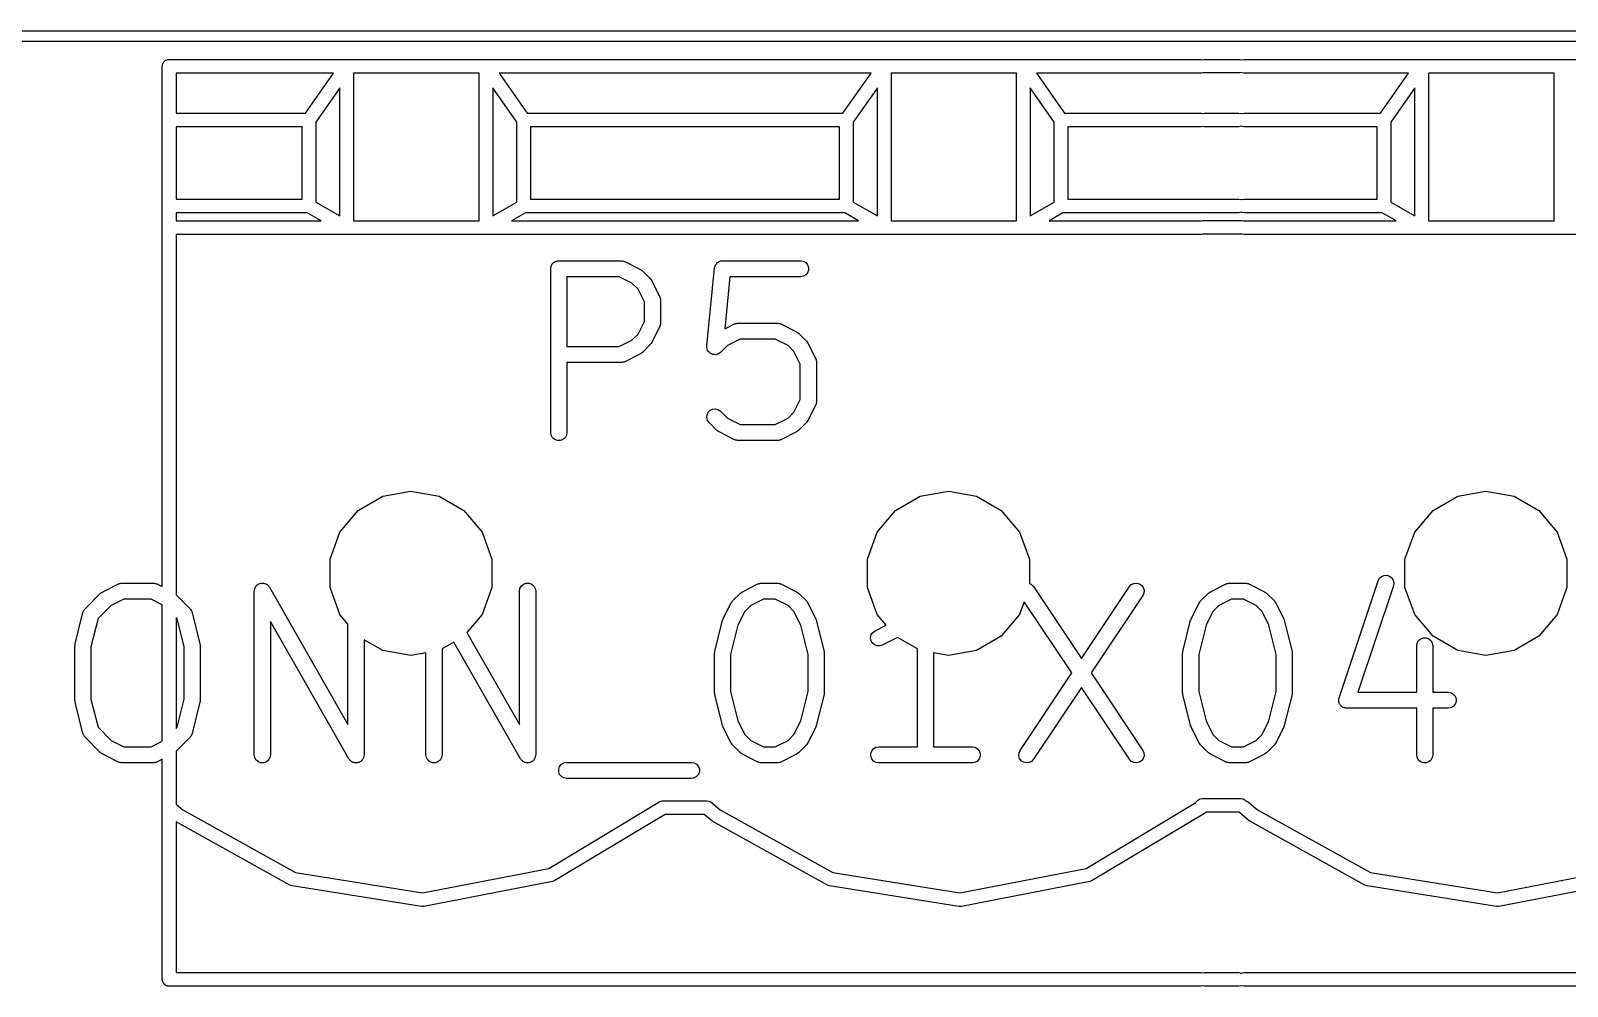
# Model space of a CAD drawing. Extents: x 10 to 287, y -200 to -10.
# Drawn here: x 162.96 to 177.26, y -38.84 to -29.95 of the extents above; entities that cross this region are included whole.
import ezdxf

# ---------------------------------------------------------------- set-up
doc = ezdxf.new("R2010")
doc.units = 0
doc.header["$MEASUREMENT"] = 0
doc.layers.add('BLACK', color=7, linetype='CONTINUOUS')

msp = doc.modelspace()

# ---------------------------------------------------------------- linework, layer by layer
at = {"layer": 'Black'}
for p, q in [((74.5, -29.95), (212, -29.95)), ((211.95, -30.05), (74.55, -30.05)), ((164.186, -30.28), (164.187, -30.2745)), ((164.186, -35.1241), (164.186, -30.28)), ((164.187, -30.27), (164.189, -30.2657)), ((164.187, -30.2745), (164.187, -30.27)), ((164.189, -30.2657), (164.19, -30.2583)), ((164.19, -30.2583), (164.194, -30.2518)), ((164.194, -30.2518), (164.195, -30.2492)), ((164.195, -30.2492), (164.197, -30.2472)), ((164.197, -30.2472), (164.201, -30.2392)), ((164.201, -30.2392), (164.208, -30.2332)), ((164.208, -30.2332), (164.209, -30.2324)), ((164.209, -30.2324), (164.21, -30.2318)), ((164.21, -30.2318), (164.218, -30.225)), ((164.218, -30.225), (164.228, -30.2214)), ((164.228, -30.2213), (164.239, -30.2175)), ((164.228, -30.2214), (164.228, -30.2213)), ((164.228, -30.2213), (164.228, -30.2213)), ((164.239, -30.2175), (164.261, -30.2175)), ((164.261, -30.2175), (164.261, -30.2175)), ((164.261, -30.2175), (165.902, -30.2175)), ((165.902, -30.2175), (167.198, -30.2175)), ((167.198, -30.2175), (170.449, -30.2175)), ((170.449, -30.2175), (170.902, -30.2175)), ((170.902, -30.2175), (172.198, -30.2175)), ((172.198, -30.2175), (173.85, -30.2175)), ((173.85, -30.2175), (173.862, -30.2196)), ((173.862, -30.2196), (173.88, -30.2165)), ((173.88, -30.2165), (174.21, -30.2165)), ((174.21, -30.2165), (174.232, -30.2203)), ((174.232, -30.2206), (174.25, -30.2175)), ((174.232, -30.2203), (174.232, -30.2206)), ((174.25, -30.2175), (175.902, -30.2175)), ((175.902, -30.2175), (177.198, -30.2175)), ((177.198, -30.2175), (180.449, -30.2175)), ((164.314, -30.3445), (164.314, -30.7179)), ((165.78, -30.3445), (164.314, -30.3445)), ((165.519, -30.7179), (165.78, -30.3445)), ((165.966, -30.3445), (165.966, -31.7186)), ((167.134, -30.3445), (165.966, -30.3445)), ((167.134, -31.7186), (167.134, -30.3445)), ((167.651, -30.3445), (167.32, -30.3445)), ((167.32, -30.3445), (167.581, -30.7179)), ((170.449, -30.3445), (167.651, -30.3445)), ((170.78, -30.3445), (170.449, -30.3445)), ((170.519, -30.7179), (170.78, -30.3445)), ((170.966, -30.3445), (170.966, -31.7186)), ((172.134, -30.3445), (170.966, -30.3445)), ((172.134, -31.7186), (172.134, -30.3445)), ((173.85, -30.3445), (172.32, -30.3445)), ((172.32, -30.3445), (172.581, -30.7179)), ((173.868, -30.3414), (173.85, -30.3445)), ((173.88, -30.3435), (173.868, -30.3414)), ((174.21, -30.3435), (173.88, -30.3435)), ((174.228, -30.3404), (174.21, -30.3435)), ((174.228, -30.3407), (174.228, -30.3404)), ((174.25, -30.3445), (174.228, -30.3407)), ((175.78, -30.3445), (174.25, -30.3445)), ((175.519, -30.7179), (175.78, -30.3445)), ((175.966, -30.3445), (175.966, -31.7186)), ((177.134, -30.3445), (175.966, -30.3445)), ((177.134, -31.7186), (177.134, -30.3445)), ((165.839, -30.4823), (165.615, -30.8014)), ((165.839, -31.6726), (165.839, -30.4823)), ((167.485, -30.8014), (167.261, -30.4823)), ((167.261, -30.4823), (167.261, -31.6726)), ((170.839, -30.4823), (170.615, -30.8014)), ((170.839, -31.6726), (170.839, -30.4823)), ((172.485, -30.8014), (172.261, -30.4823)), ((172.261, -30.4823), (172.261, -31.6726)), ((175.839, -30.4823), (175.615, -30.8014)), ((175.839, -31.6726), (175.839, -30.4823)), ((164.314, -30.7179), (165.519, -30.7179)), ((167.581, -30.7179), (170.449, -30.7179)), ((170.449, -30.7179), (170.519, -30.7179)), ((172.581, -30.7179), (173.85, -30.7179)), ((173.85, -30.7179), (173.861, -30.7198)), ((173.861, -30.7198), (173.88, -30.7165)), ((173.88, -30.7165), (174.2, -30.7165)), ((174.2, -30.7165), (174.222, -30.7203)), ((174.222, -30.7203), (174.226, -30.7229)), ((174.226, -30.7229), (174.228, -30.7217)), ((174.228, -30.7217), (174.25, -30.7179)), ((174.25, -30.7179), (175.519, -30.7179)), ((164.314, -30.8449), (164.314, -31.518)), ((165.488, -30.8449), (164.314, -30.8449)), ((165.488, -31.518), (165.488, -30.8449)), ((165.615, -30.8014), (165.615, -31.5447)), ((167.485, -31.5447), (167.485, -30.8014)), ((167.651, -30.8449), (167.612, -30.8449)), ((167.612, -30.8449), (167.612, -31.518)), ((170.488, -30.8449), (167.651, -30.8449)), ((170.488, -31.518), (170.488, -30.8449)), ((170.615, -30.8014), (170.615, -31.5447)), ((172.485, -31.5447), (172.485, -30.8014)), ((173.85, -30.8449), (172.612, -30.8449)), ((172.612, -30.8449), (172.612, -31.518)), ((173.869, -30.8415), (173.85, -30.8449)), ((173.88, -30.8435), (173.869, -30.8415)), ((174.2, -30.8435), (173.88, -30.8435)), ((174.222, -30.8397), (174.2, -30.8435)), ((174.224, -30.8385), (174.222, -30.8397)), ((174.228, -30.841), (174.224, -30.8385)), ((174.25, -30.8449), (174.228, -30.841)), ((175.488, -30.8449), (174.25, -30.8449)), ((175.488, -31.518), (175.488, -30.8449)), ((175.615, -30.8014), (175.615, -31.5447)), ((164.314, -31.518), (165.488, -31.518)), ((165.615, -31.5447), (165.839, -31.6726)), ((167.261, -31.6726), (167.485, -31.5447)), ((167.612, -31.518), (170.449, -31.518)), ((170.449, -31.518), (170.488, -31.518)), ((170.615, -31.5447), (170.839, -31.6726)), ((172.261, -31.6726), (172.485, -31.5447)), ((172.612, -31.518), (173.85, -31.518)), ((173.85, -31.518), (173.851, -31.5181)), ((173.851, -31.5181), (173.86, -31.5165)), ((173.86, -31.5165), (174.2, -31.5165)), ((174.2, -31.5165), (174.222, -31.5203)), ((174.222, -31.5203), (174.226, -31.523)), ((174.226, -31.523), (174.228, -31.5218)), ((174.228, -31.5218), (174.25, -31.518)), ((174.25, -31.518), (175.488, -31.518)), ((175.615, -31.5447), (175.839, -31.6726)), ((165.535, -31.645), (164.314, -31.645)), ((164.314, -31.645), (164.314, -31.7186)), ((164.314, -31.7186), (165.552, -31.7186)), ((165.664, -31.7186), (165.535, -31.645)), ((165.552, -31.7186), (165.664, -31.7186)), ((165.966, -31.7186), (167.134, -31.7186)), ((167.565, -31.645), (167.436, -31.7186)), ((167.436, -31.7186), (167.548, -31.7186)), ((167.548, -31.7186), (170.449, -31.7186)), ((167.651, -31.645), (167.565, -31.645)), ((170.449, -31.645), (167.651, -31.645)), ((170.535, -31.645), (170.449, -31.645)), ((170.449, -31.7186), (170.552, -31.7186)), ((170.664, -31.7186), (170.535, -31.645)), ((170.552, -31.7186), (170.664, -31.7186)), ((170.966, -31.7186), (172.134, -31.7186)), ((172.565, -31.645), (172.436, -31.7186)), ((172.436, -31.7186), (172.548, -31.7186)), ((172.548, -31.7186), (173.848, -31.7186)), ((173.85, -31.645), (172.565, -31.645)), ((173.848, -31.7186), (173.86, -31.7165)), ((173.859, -31.6434), (173.85, -31.645)), ((173.86, -31.6435), (173.859, -31.6434)), ((174.2, -31.6435), (173.86, -31.6435)), ((173.86, -31.7165), (174.23, -31.7165)), ((174.222, -31.6397), (174.2, -31.6435)), ((174.224, -31.6385), (174.222, -31.6397)), ((174.228, -31.6411), (174.224, -31.6385)), ((174.25, -31.645), (174.228, -31.6411)), ((174.23, -31.7165), (174.246, -31.7193)), ((174.246, -31.7193), (174.25, -31.7186)), ((175.535, -31.645), (174.25, -31.645)), ((174.25, -31.7186), (175.552, -31.7186)), ((175.664, -31.7186), (175.535, -31.645)), ((175.552, -31.7186), (175.664, -31.7186)), ((175.966, -31.7186), (177.134, -31.7186)), ((165.552, -31.8456), (164.314, -31.8456)), ((164.314, -31.8456), (164.314, -35.1989)), ((165.902, -31.8456), (165.552, -31.8456)), ((167.198, -31.8456), (165.902, -31.8456)), ((167.548, -31.8456), (167.198, -31.8456)), ((167.651, -31.8456), (167.548, -31.8456)), ((170.449, -31.8456), (167.651, -31.8456)), ((170.552, -31.8456), (170.449, -31.8456)), ((170.902, -31.8456), (170.552, -31.8456)), ((172.198, -31.8456), (170.902, -31.8456)), ((172.548, -31.8456), (172.198, -31.8456)), ((173.85, -31.8456), (172.548, -31.8456)), ((173.862, -31.8435), (173.85, -31.8456)), ((174.23, -31.8435), (173.862, -31.8435)), ((174.234, -31.8428), (174.23, -31.8435)), ((174.25, -31.8456), (174.234, -31.8428)), ((175.552, -31.8456), (174.25, -31.8456)), ((175.902, -31.8456), (175.552, -31.8456)), ((177.198, -31.8456), (175.902, -31.8456)), ((177.548, -31.8456), (177.198, -31.8456)), ((167.8, -32.1654), (167.801, -32.159)), ((167.801, -32.1524), (167.804, -32.1462)), ((167.801, -32.159), (167.801, -32.1524)), ((167.804, -32.1462), (167.805, -32.1398)), ((167.805, -32.1398), (167.808, -32.1341)), ((167.808, -32.1341), (167.81, -32.1279)), ((167.81, -32.1279), (167.814, -32.1229)), ((167.814, -32.1229), (167.818, -32.1172)), ((167.818, -32.1172), (167.823, -32.113)), ((167.823, -32.113), (167.827, -32.108)), ((167.827, -32.108), (167.833, -32.1047)), ((167.833, -32.1047), (167.838, -32.1005)), ((167.838, -32.1005), (167.844, -32.0982)), ((167.844, -32.0982), (167.849, -32.095)), ((167.849, -32.095), (167.856, -32.0938)), ((167.856, -32.0938), (167.862, -32.0916)), ((167.862, -32.0916), (167.869, -32.0916)), ((167.869, -32.0916), (167.875, -32.0904)), ((167.875, -32.0904), (168.456, -32.0904)), ((168.456, -32.0904), (168.46, -32.0912)), ((168.46, -32.0912), (168.464, -32.0909)), ((168.464, -32.0909), (168.473, -32.0934)), ((168.473, -32.0934), (168.481, -32.095)), ((168.481, -32.095), (168.485, -32.0971)), ((168.485, -32.0971), (168.489, -32.0983)), ((168.489, -32.0983), (168.634, -32.1709)), ((169.252, -32.8837), (169.325, -32.158)), ((169.325, -32.1524), (169.329, -32.1428)), ((169.325, -32.1552), (169.325, -32.1524)), ((169.325, -32.158), (169.325, -32.1552)), ((169.329, -32.1428), (169.332, -32.1329)), ((169.332, -32.1329), (169.333, -32.1306)), ((169.333, -32.1306), (169.334, -32.1279)), ((169.334, -32.1279), (169.341, -32.1201)), ((169.341, -32.1201), (169.347, -32.1117)), ((169.347, -32.1117), (169.349, -32.1101)), ((169.349, -32.1101), (169.351, -32.108)), ((169.351, -32.108), (169.36, -32.1029)), ((169.36, -32.1029), (169.368, -32.0971)), ((169.368, -32.0971), (169.371, -32.0964)), ((169.371, -32.0964), (169.373, -32.095)), ((169.373, -32.095), (169.384, -32.0932)), ((169.384, -32.0932), (169.394, -32.0906)), ((169.394, -32.0906), (169.396, -32.0909)), ((169.396, -32.0909), (169.399, -32.0904)), ((169.399, -32.0904), (170.125, -32.0904)), ((170.125, -32.0904), (170.151, -32.095)), ((170.151, -32.095), (170.173, -32.108)), ((170.173, -32.108), (170.19, -32.1279)), ((170.19, -32.1279), (170.199, -32.1524)), ((170.199, -32.1524), (170.199, -32.1785)), ((167.8, -33.6894), (167.8, -32.1654)), ((167.95, -32.2404), (167.95, -32.8887)), ((168.438, -32.2404), (167.95, -32.2404)), ((168.556, -32.2996), (168.438, -32.2404)), ((168.612, -32.355), (168.556, -32.2996)), ((168.634, -32.1709), (168.644, -32.1781)), ((168.644, -32.1781), (168.654, -32.185)), ((168.654, -32.185), (168.726, -32.2575)), ((168.726, -32.2575), (168.733, -32.2674)), ((168.733, -32.2674), (168.741, -32.277)), ((168.741, -32.277), (168.813, -32.4222)), ((169.467, -32.2404), (169.419, -32.725)), ((170.125, -32.2404), (169.467, -32.2404)), ((170.151, -32.2359), (170.125, -32.2404)), ((170.173, -32.2229), (170.151, -32.2359)), ((170.19, -32.2029), (170.173, -32.2229)), ((170.199, -32.1785), (170.19, -32.2029)), ((168.671, -32.4734), (168.612, -32.355)), ((168.813, -32.4222), (168.814, -32.4263)), ((168.814, -32.4263), (168.816, -32.4301)), ((168.816, -32.4301), (168.818, -32.4387)), ((168.818, -32.4387), (168.821, -32.4471)), ((168.821, -32.4471), (168.82, -32.4515)), ((168.671, -32.6557), (168.671, -32.4734)), ((168.82, -32.4515), (168.821, -32.4557)), ((168.821, -32.4557), (168.821, -32.6734)), ((168.612, -32.7741), (168.671, -32.6557)), ((168.813, -32.707), (168.741, -32.8521)), ((168.814, -32.7028), (168.813, -32.707)), ((168.816, -32.6991), (168.814, -32.7028)), ((168.818, -32.6904), (168.816, -32.6991)), ((168.821, -32.682), (168.818, -32.6904)), ((168.821, -32.6734), (168.82, -32.6777)), ((168.82, -32.6777), (168.821, -32.682)), ((169.419, -32.725), (169.511, -32.6789)), ((169.511, -32.6789), (169.515, -32.6777)), ((169.515, -32.6777), (169.519, -32.6755)), ((169.519, -32.6755), (169.527, -32.674)), ((169.527, -32.674), (169.536, -32.6715)), ((169.536, -32.6715), (169.54, -32.6717)), ((169.54, -32.6717), (169.544, -32.671)), ((169.544, -32.671), (169.907, -32.671)), ((169.907, -32.671), (169.911, -32.6718)), ((169.911, -32.6718), (169.916, -32.6715)), ((169.916, -32.6715), (169.924, -32.674)), ((169.924, -32.674), (169.933, -32.6755)), ((169.933, -32.6755), (169.937, -32.6777)), ((169.937, -32.6777), (169.941, -32.6789)), ((169.941, -32.6789), (170.086, -32.7515)), ((168.438, -32.8887), (168.556, -32.8295)), ((168.556, -32.8295), (168.612, -32.7741)), ((168.726, -32.8716), (168.654, -32.9442)), ((168.733, -32.8618), (168.726, -32.8716)), ((168.741, -32.8521), (168.733, -32.8618)), ((169.562, -32.821), (169.444, -32.8802)), ((169.889, -32.821), (169.562, -32.821)), ((170.008, -32.8802), (169.889, -32.821)), ((170.086, -32.7515), (170.095, -32.7586)), ((170.095, -32.7586), (170.105, -32.7655)), ((170.105, -32.7655), (170.178, -32.8381)), ((170.178, -32.8381), (170.185, -32.848)), ((170.185, -32.848), (170.192, -32.8576)), ((170.192, -32.8576), (170.265, -33.0027)), ((167.95, -32.8887), (168.438, -32.8887)), ((168.634, -32.9582), (168.489, -33.0308)), ((168.644, -32.9511), (168.634, -32.9582)), ((168.654, -32.9442), (168.644, -32.9511)), ((169.252, -32.8842), (169.252, -32.8837)), ((169.252, -32.8846), (169.252, -32.8842)), ((169.253, -32.8971), (169.252, -32.8846)), ((169.254, -32.9097), (169.253, -32.8971)), ((169.254, -32.9101), (169.254, -32.9097)), ((169.254, -32.9106), (169.254, -32.9101)), ((169.259, -32.922), (169.254, -32.9106)), ((169.265, -32.9334), (169.259, -32.922)), ((169.265, -32.9337), (169.265, -32.9334)), ((169.265, -32.9342), (169.265, -32.9337)), ((169.274, -32.9431), (169.265, -32.9342)), ((169.283, -32.952), (169.274, -32.9431)), ((169.283, -32.9522), (169.283, -32.952)), ((169.284, -32.9526), (169.283, -32.9522)), ((169.295, -32.9579), (169.284, -32.9526)), ((169.306, -32.9633), (169.295, -32.9579)), ((169.307, -32.9634), (169.306, -32.9633)), ((169.307, -32.9636), (169.307, -32.9634)), ((169.32, -32.9647), (169.307, -32.9636)), ((169.332, -32.9659), (169.32, -32.9647)), ((169.333, -32.9658), (169.332, -32.9659)), ((169.345, -32.9626), (169.333, -32.9659)), ((169.333, -32.9659), (169.333, -32.9658)), ((169.357, -32.9595), (169.345, -32.9626)), ((169.358, -32.9592), (169.357, -32.9595)), ((169.369, -32.9519), (169.358, -32.9591)), ((169.358, -32.9591), (169.358, -32.9592)), ((169.379, -32.9448), (169.369, -32.9519)), ((169.38, -32.9442), (169.379, -32.9444)), ((169.379, -32.9444), (169.379, -32.9448)), ((169.444, -32.8802), (169.38, -32.9442)), ((170.063, -32.9356), (170.008, -32.8802)), ((170.122, -33.054), (170.063, -32.9356)), ((170.265, -33.0027), (170.266, -33.0069)), ((170.266, -33.0069), (170.268, -33.0106)), ((170.268, -33.0106), (170.269, -33.0193)), ((170.269, -33.0193), (170.272, -33.0277)), ((168.456, -33.0387), (167.95, -33.0387)), ((167.95, -33.0387), (167.95, -33.6894)), ((168.46, -33.038), (168.456, -33.0387)), ((168.464, -33.0382), (168.46, -33.038)), ((168.473, -33.0357), (168.464, -33.0382)), ((168.481, -33.0342), (168.473, -33.0357)), ((168.485, -33.032), (168.481, -33.0342)), ((168.489, -33.0308), (168.485, -33.032)), ((170.122, -33.3814), (170.122, -33.054)), ((170.272, -33.0277), (170.272, -33.032)), ((170.272, -33.032), (170.272, -33.0363)), ((170.272, -33.0363), (170.272, -33.3991)), ((170.063, -33.4999), (170.122, -33.3814)), ((170.265, -33.4327), (170.192, -33.5778)), ((170.266, -33.4285), (170.265, -33.4327)), ((170.268, -33.4248), (170.266, -33.4285)), ((170.269, -33.4161), (170.268, -33.4248)), ((170.272, -33.4077), (170.269, -33.4161)), ((170.272, -33.3991), (170.272, -33.4034)), ((170.272, -33.4034), (170.272, -33.4077)), ((169.252, -33.5508), (169.254, -33.5249)), ((169.259, -33.576), (169.252, -33.5508)), ((169.254, -33.5249), (169.265, -33.5013)), ((169.274, -33.5973), (169.259, -33.576)), ((169.265, -33.5013), (169.284, -33.4828)), ((169.284, -33.4828), (169.307, -33.4718)), ((169.307, -33.4718), (169.333, -33.4696)), ((169.333, -33.4696), (169.358, -33.4763)), ((169.358, -33.4763), (169.38, -33.4913)), ((169.38, -33.4913), (169.444, -33.5552)), ((169.444, -33.5552), (169.562, -33.6144)), ((169.889, -33.6144), (170.008, -33.5552)), ((170.008, -33.5552), (170.063, -33.4999)), ((170.185, -33.5875), (170.178, -33.5973)), ((170.192, -33.5778), (170.185, -33.5875)), ((167.805, -33.7151), (167.8, -33.6894)), ((167.818, -33.7376), (167.805, -33.7151)), ((167.946, -33.7151), (167.933, -33.7376)), ((167.95, -33.6894), (167.946, -33.7151)), ((169.346, -33.6699), (169.274, -33.5973)), ((169.356, -33.6768), (169.346, -33.6699)), ((169.366, -33.6839), (169.356, -33.6768)), ((169.511, -33.7565), (169.366, -33.6839)), ((169.562, -33.6144), (169.889, -33.6144)), ((170.086, -33.6839), (169.941, -33.7565)), ((170.095, -33.6768), (170.086, -33.6839)), ((170.105, -33.6699), (170.095, -33.6768)), ((170.178, -33.5973), (170.105, -33.6699)), ((167.838, -33.7544), (167.818, -33.7376)), ((167.862, -33.7633), (167.838, -33.7544)), ((167.888, -33.7633), (167.862, -33.7633)), ((167.913, -33.7544), (167.888, -33.7633)), ((167.933, -33.7376), (167.913, -33.7544)), ((169.515, -33.7577), (169.511, -33.7565)), ((169.519, -33.7599), (169.515, -33.7577)), ((169.527, -33.7614), (169.519, -33.7599)), ((169.536, -33.7639), (169.527, -33.7614)), ((169.54, -33.7637), (169.536, -33.7639)), ((169.544, -33.7644), (169.54, -33.7637)), ((169.907, -33.7644), (169.544, -33.7644)), ((169.911, -33.7637), (169.907, -33.7644)), ((169.916, -33.7639), (169.911, -33.7637)), ((169.924, -33.7614), (169.916, -33.7639)), ((169.933, -33.7599), (169.924, -33.7614)), ((169.937, -33.7577), (169.933, -33.7599)), ((169.941, -33.7565), (169.937, -33.7577)), ((166.008, -34.414), (166.238, -34.2812)), ((166.238, -34.2812), (166.5, -34.2351)), ((166.5, -34.2351), (166.762, -34.2812)), ((166.762, -34.2812), (166.992, -34.414)), ((171.008, -34.414), (171.238, -34.2812)), ((171.238, -34.2812), (171.5, -34.2351)), ((171.5, -34.2351), (171.762, -34.2812)), ((171.762, -34.2812), (171.992, -34.414)), ((176.008, -34.414), (176.238, -34.2812)), ((176.238, -34.2812), (176.5, -34.2351)), ((176.5, -34.2351), (176.762, -34.2812)), ((176.762, -34.2812), (176.992, -34.414)), ((165.838, -34.6175), (166.008, -34.414)), ((166.992, -34.414), (167.162, -34.6175)), ((170.838, -34.6175), (171.008, -34.414)), ((171.992, -34.414), (172.162, -34.6175)), ((175.838, -34.6175), (176.008, -34.414)), ((176.992, -34.414), (177.162, -34.6175)), ((165.747, -34.8672), (165.838, -34.6175)), ((167.162, -34.6175), (167.253, -34.8672)), ((170.747, -34.8672), (170.838, -34.6175)), ((172.162, -34.6175), (172.253, -34.8672)), ((175.747, -34.8672), (175.838, -34.6175)), ((177.162, -34.6175), (177.253, -34.8672)), ((165.747, -35.1328), (165.747, -34.8672)), ((167.253, -34.8672), (167.253, -35.1328)), ((170.747, -35.1328), (170.747, -34.8672)), ((172.253, -34.8672), (172.253, -35.0948)), ((175.747, -35.1328), (175.747, -34.8672)), ((177.253, -34.8672), (177.253, -35.1328)), ((175.528, -35.029), (175.553, -35.0194)), ((175.553, -35.0194), (175.579, -35.0187)), ((175.579, -35.0187), (175.603, -35.0269)), ((163.632, -35.1709), (163.778, -35.0983)), ((163.778, -35.0983), (163.782, -35.0971)), ((163.782, -35.0971), (163.785, -35.095)), ((163.785, -35.095), (163.794, -35.0934)), ((163.794, -35.0934), (163.803, -35.0909)), ((163.803, -35.0909), (163.807, -35.0912)), ((163.807, -35.0912), (163.811, -35.0904)), ((163.811, -35.0904), (164.101, -35.0904)), ((164.101, -35.0904), (164.106, -35.0912)), ((164.106, -35.0912), (164.11, -35.0909)), ((164.11, -35.0909), (164.118, -35.0934)), ((164.118, -35.0934), (164.127, -35.095)), ((164.127, -35.095), (164.131, -35.0971)), ((164.131, -35.0971), (164.135, -35.0983)), ((164.135, -35.0983), (164.186, -35.1241)), ((165.042, -35.1654), (165.044, -35.1588)), ((165.044, -35.1521), (165.046, -35.1461)), ((165.044, -35.1588), (165.044, -35.1521)), ((165.046, -35.1461), (165.047, -35.1398)), ((165.047, -35.1398), (165.05, -35.1339)), ((165.05, -35.1339), (165.053, -35.1276)), ((165.053, -35.1276), (165.057, -35.1228)), ((165.057, -35.1228), (165.06, -35.1172)), ((165.06, -35.1172), (165.065, -35.1129)), ((165.065, -35.1129), (165.069, -35.1078)), ((165.069, -35.1078), (165.075, -35.1046)), ((165.075, -35.1046), (165.08, -35.1005)), ((165.08, -35.1005), (165.086, -35.0982)), ((165.086, -35.0982), (165.092, -35.0948)), ((165.092, -35.0948), (165.098, -35.0938)), ((165.098, -35.0938), (165.104, -35.0916)), ((165.104, -35.0916), (165.111, -35.0916)), ((165.111, -35.0916), (165.118, -35.0904)), ((165.118, -35.0904), (165.124, -35.0916)), ((165.124, -35.0916), (165.13, -35.0916)), ((165.13, -35.0916), (165.137, -35.0939)), ((165.137, -35.0939), (165.143, -35.0951)), ((165.143, -35.0951), (165.149, -35.0983)), ((165.149, -35.0983), (165.155, -35.1005)), ((165.155, -35.1005), (165.16, -35.1048)), ((165.16, -35.1048), (165.166, -35.1082)), ((165.166, -35.1082), (165.17, -35.1131)), ((165.17, -35.1131), (165.175, -35.1172)), ((165.175, -35.1172), (165.178, -35.123)), ((165.178, -35.123), (165.183, -35.1282)), ((165.183, -35.1282), (165.913, -36.407)), ((165.838, -35.3825), (165.747, -35.1328)), ((167.253, -35.1328), (167.162, -35.3825)), ((167.51, -35.1654), (167.514, -35.1398)), ((167.514, -35.1398), (167.527, -35.1172)), ((167.527, -35.1172), (167.547, -35.1005)), ((167.547, -35.1005), (167.572, -35.0916)), ((167.572, -35.0916), (167.598, -35.0916)), ((167.598, -35.0916), (167.622, -35.1005)), ((167.622, -35.1005), (167.642, -35.1172)), ((167.642, -35.1172), (167.655, -35.1398)), ((167.655, -35.1398), (167.66, -35.1654)), ((169.583, -35.1709), (169.728, -35.0983)), ((169.728, -35.0983), (169.733, -35.0971)), ((169.733, -35.0971), (169.736, -35.095)), ((169.736, -35.095), (169.745, -35.0934)), ((169.745, -35.0934), (169.753, -35.0909)), ((169.753, -35.0909), (169.758, -35.0912)), ((169.758, -35.0912), (169.762, -35.0904)), ((169.762, -35.0904), (169.907, -35.0904)), ((169.907, -35.0904), (169.911, -35.0912)), ((169.911, -35.0912), (169.916, -35.0909)), ((169.916, -35.0909), (169.924, -35.0934)), ((169.924, -35.0934), (169.933, -35.095)), ((169.933, -35.095), (169.937, -35.0971)), ((169.937, -35.0971), (169.941, -35.0983)), ((169.941, -35.0983), (170.086, -35.1709)), ((170.838, -35.3825), (170.747, -35.1328)), ((172.253, -35.0948), (172.274, -35.105)), ((172.274, -35.105), (172.292, -35.1238)), ((172.292, -35.1238), (172.737, -35.7922)), ((172.737, -35.7922), (173.183, -35.1238)), ((173.183, -35.1238), (173.201, -35.105)), ((173.201, -35.105), (173.224, -35.0934)), ((173.224, -35.0934), (173.25, -35.0906)), ((173.25, -35.0906), (173.276, -35.0967)), ((173.276, -35.0967), (173.297, -35.1112)), ((173.297, -35.1112), (173.313, -35.1322)), ((173.313, -35.1322), (173.32, -35.1572)), ((173.32, -35.1572), (173.318, -35.1832)), ((173.938, -35.1709), (174.083, -35.0983)), ((174.083, -35.0983), (174.087, -35.0971)), ((174.087, -35.0971), (174.091, -35.095)), ((174.091, -35.095), (174.099, -35.0934)), ((174.099, -35.0934), (174.108, -35.0909)), ((174.108, -35.0909), (174.112, -35.0912)), ((174.112, -35.0912), (174.116, -35.0904)), ((174.116, -35.0904), (174.261, -35.0904)), ((174.261, -35.0904), (174.266, -35.0912)), ((174.266, -35.0912), (174.27, -35.0909)), ((174.27, -35.0909), (174.278, -35.0934)), ((174.278, -35.0934), (174.287, -35.095)), ((174.287, -35.095), (174.291, -35.0971)), ((174.291, -35.0971), (174.295, -35.0983)), ((174.295, -35.0983), (174.44, -35.1709)), ((175.134, -36.1577), (175.497, -35.0691)), ((175.639, -35.1166), (175.309, -36.1064)), ((175.497, -35.0691), (175.509, -35.0462)), ((175.509, -35.0462), (175.528, -35.029)), ((175.603, -35.0269), (175.624, -35.0431)), ((175.624, -35.0431), (175.637, -35.0653)), ((175.637, -35.0653), (175.643, -35.0908)), ((175.643, -35.0908), (175.639, -35.1166)), ((175.838, -35.3825), (175.747, -35.1328)), ((177.253, -35.1328), (177.162, -35.3825)), ((163.468, -35.3301), (163.613, -35.185)), ((163.71, -35.2996), (163.589, -35.4215)), ((163.613, -35.185), (163.623, -35.1781)), ((163.623, -35.1781), (163.632, -35.1709)), ((163.829, -35.2404), (163.71, -35.2996)), ((164.084, -35.2404), (163.829, -35.2404)), ((164.186, -35.2918), (164.084, -35.2404)), ((164.186, -36.563), (164.186, -35.2918)), ((164.314, -35.1989), (164.445, -35.3301)), ((165.042, -36.6894), (165.042, -35.1654)), ((167.51, -36.407), (167.51, -35.1654)), ((167.66, -35.1654), (167.66, -36.6894)), ((169.405, -35.4222), (169.477, -35.277)), ((169.477, -35.277), (169.484, -35.2674)), ((169.484, -35.2674), (169.491, -35.2575)), ((169.491, -35.2575), (169.564, -35.185)), ((169.564, -35.185), (169.574, -35.1781)), ((169.574, -35.1781), (169.583, -35.1709)), ((169.661, -35.2996), (169.606, -35.355)), ((169.78, -35.2404), (169.661, -35.2996)), ((169.889, -35.2404), (169.78, -35.2404)), ((170.008, -35.2996), (169.889, -35.2404)), ((170.063, -35.355), (170.008, -35.2996)), ((170.086, -35.1709), (170.095, -35.1781)), ((170.095, -35.1781), (170.105, -35.185)), ((170.105, -35.185), (170.178, -35.2575)), ((170.178, -35.2575), (170.185, -35.2674)), ((170.185, -35.2674), (170.192, -35.277)), ((170.192, -35.277), (170.265, -35.4222)), ((172.205, -35.2645), (172.162, -35.3825)), ((172.647, -35.9274), (172.205, -35.2645)), ((173.308, -35.207), (172.828, -35.9274)), ((173.318, -35.1832), (173.308, -35.207)), ((173.759, -35.4222), (173.831, -35.277)), ((173.831, -35.277), (173.839, -35.2674)), ((173.839, -35.2674), (173.846, -35.2575)), ((173.846, -35.2575), (173.918, -35.185)), ((173.918, -35.185), (173.928, -35.1781)), ((173.928, -35.1781), (173.938, -35.1709)), ((174.016, -35.2996), (173.96, -35.355)), ((174.134, -35.2404), (174.016, -35.2996)), ((174.244, -35.2404), (174.134, -35.2404)), ((174.362, -35.2996), (174.244, -35.2404)), ((174.418, -35.355), (174.362, -35.2996)), ((174.44, -35.1709), (174.45, -35.1781)), ((174.45, -35.1781), (174.46, -35.185)), ((174.46, -35.185), (174.532, -35.2575)), ((174.532, -35.2575), (174.539, -35.2674)), ((174.539, -35.2674), (174.546, -35.277)), ((174.546, -35.277), (174.619, -35.4222)), ((163.376, -35.6552), (163.448, -35.365)), ((163.448, -35.365), (163.451, -35.3584)), ((163.451, -35.3584), (163.453, -35.3514)), ((163.453, -35.3514), (163.456, -35.3466)), ((163.456, -35.3466), (163.459, -35.3412)), ((163.459, -35.3412), (163.464, -35.336)), ((163.464, -35.336), (163.468, -35.3301)), ((163.589, -35.4215), (163.523, -35.6827)), ((164.324, -35.4215), (164.314, -35.411)), ((164.314, -35.411), (164.314, -36.4439)), ((164.389, -35.6827), (164.324, -35.4215)), ((164.445, -35.3301), (164.449, -35.336)), ((164.449, -35.336), (164.454, -35.3412)), ((164.454, -35.3412), (164.456, -35.3466)), ((164.456, -35.3466), (164.46, -35.3514)), ((164.46, -35.3514), (164.462, -35.3584)), ((164.462, -35.3584), (164.464, -35.365)), ((164.464, -35.365), (164.537, -35.6552)), ((165.923, -36.7266), (165.192, -35.4478)), ((165.192, -35.4478), (165.192, -36.6894)), ((165.913, -35.4727), (165.838, -35.3825)), ((167.162, -35.3825), (167.021, -35.5512)), ((169.326, -35.7278), (169.399, -35.4375)), ((169.399, -35.4375), (169.402, -35.43)), ((169.402, -35.43), (169.405, -35.4222)), ((169.606, -35.355), (169.542, -35.4819)), ((170.127, -35.4819), (170.063, -35.355)), ((170.265, -35.4222), (170.267, -35.43)), ((170.267, -35.43), (170.27, -35.4375)), ((170.27, -35.4375), (170.343, -35.7278)), ((170.921, -35.4818), (170.838, -35.3825)), ((172.162, -35.3825), (171.992, -35.586)), ((173.681, -35.7278), (173.753, -35.4375)), ((173.753, -35.4375), (173.757, -35.43)), ((173.757, -35.43), (173.759, -35.4222)), ((173.96, -35.355), (173.897, -35.4819)), ((174.481, -35.4819), (174.418, -35.355)), ((174.619, -35.4222), (174.621, -35.43)), ((174.621, -35.43), (174.624, -35.4375)), ((174.624, -35.4375), (174.697, -35.7278)), ((176.008, -35.586), (175.838, -35.3825)), ((177.162, -35.3825), (176.992, -35.586)), ((165.913, -36.407), (165.913, -35.4727)), ((167.021, -35.5512), (167.51, -36.407)), ((169.542, -35.4819), (169.474, -35.7552)), ((170.195, -35.7552), (170.127, -35.4819)), ((170.776, -35.5964), (170.782, -35.571)), ((170.782, -35.571), (170.796, -35.5493)), ((170.796, -35.5493), (170.817, -35.5338)), ((170.817, -35.5338), (170.921, -35.4818)), ((171.992, -35.586), (171.762, -35.7188)), ((173.897, -35.4819), (173.828, -35.7552)), ((174.549, -35.7552), (174.481, -35.4819)), ((176.238, -35.7188), (176.008, -35.586)), ((176.992, -35.586), (176.762, -35.7188)), ((163.373, -35.6734), (163.375, -35.6644)), ((163.373, -36.1814), (163.373, -35.6734)), ((163.375, -35.6644), (163.376, -35.6552)), ((163.523, -35.6827), (163.523, -36.1722)), ((164.389, -36.1722), (164.389, -35.6827)), ((164.537, -35.6552), (164.538, -35.6644)), ((164.538, -35.6644), (164.539, -35.6734)), ((164.539, -35.6734), (164.539, -36.1814)), ((166.238, -35.7188), (166.063, -35.6177)), ((166.063, -35.6177), (166.063, -36.6894)), ((166.5, -35.7649), (166.238, -35.7188)), ((166.899, -35.6397), (166.789, -35.703)), ((166.789, -35.703), (166.789, -36.6894)), ((167.52, -36.7266), (166.899, -35.6397)), ((169.326, -35.737), (169.326, -35.7278)), ((170.343, -35.7278), (170.343, -35.737)), ((170.779, -35.6222), (170.776, -35.5964)), ((170.79, -35.6455), (170.779, -35.6222)), ((170.809, -35.6634), (170.79, -35.6455)), ((170.833, -35.6738), (170.809, -35.6634)), ((170.859, -35.6754), (170.833, -35.6738)), ((170.884, -35.6679), (170.859, -35.6754)), ((171.027, -35.5966), (170.884, -35.6679)), ((171.211, -35.703), (171.027, -35.5966)), ((171.211, -36.6144), (171.211, -35.703)), ((171.762, -35.7188), (171.5, -35.7649)), ((173.68, -35.737), (173.681, -35.7278)), ((174.697, -35.7278), (174.698, -35.737)), ((175.856, -35.6734), (175.86, -35.6478)), ((175.856, -36.1064), (175.856, -35.6734)), ((175.86, -35.6478), (175.873, -35.6252)), ((175.873, -35.6252), (175.893, -35.6085)), ((175.893, -35.6085), (175.918, -35.5996)), ((175.918, -35.5996), (175.944, -35.5996)), ((175.944, -35.5996), (175.968, -35.6085)), ((175.968, -35.6085), (175.988, -35.6252)), ((175.988, -35.6252), (176.001, -35.6478)), ((176.001, -35.6478), (176.006, -35.6734)), ((176.006, -35.6734), (176.006, -36.1064)), ((176.5, -35.7649), (176.238, -35.7188)), ((176.762, -35.7188), (176.5, -35.7649)), ((166.639, -35.7404), (166.5, -35.7649)), ((166.639, -36.6894), (166.639, -35.7404)), ((169.324, -35.746), (169.326, -35.737)), ((169.324, -36.1089), (169.324, -35.746)), ((169.474, -35.7552), (169.474, -36.0996)), ((170.195, -36.0996), (170.195, -35.7552)), ((170.343, -35.737), (170.345, -35.746)), ((170.345, -35.746), (170.345, -36.1089)), ((171.5, -35.7649), (171.361, -35.7404)), ((171.361, -35.7404), (171.361, -36.6144)), ((173.678, -35.746), (173.68, -35.737)), ((173.678, -36.1089), (173.678, -35.746)), ((173.828, -35.7552), (173.828, -36.0996)), ((174.549, -36.0996), (174.549, -35.7552)), ((174.698, -35.737), (174.699, -35.746)), ((174.699, -35.746), (174.699, -36.1089)), ((172.167, -36.6478), (172.647, -35.9274)), ((172.828, -35.9274), (173.308, -36.6478)), ((169.326, -36.1179), (169.324, -36.1089)), ((169.326, -36.127), (169.326, -36.1179)), ((169.399, -36.4173), (169.326, -36.127)), ((169.474, -36.0996), (169.542, -36.373)), ((170.127, -36.373), (170.195, -36.0996)), ((170.343, -36.127), (170.27, -36.4173)), ((170.345, -36.1089), (170.343, -36.1179)), ((170.343, -36.1179), (170.343, -36.127)), ((172.737, -36.0626), (172.292, -36.731)), ((173.183, -36.731), (172.737, -36.0626)), ((173.68, -36.1179), (173.678, -36.1089)), ((173.681, -36.127), (173.68, -36.1179)), ((173.753, -36.4173), (173.681, -36.127)), ((173.828, -36.0996), (173.897, -36.373)), ((174.481, -36.373), (174.549, -36.0996)), ((174.697, -36.127), (174.624, -36.4173)), ((174.698, -36.1179), (174.697, -36.127)), ((174.699, -36.1089), (174.698, -36.1179)), ((175.131, -36.1684), (175.133, -36.1632)), ((175.133, -36.1632), (175.134, -36.1577)), ((175.309, -36.1064), (175.856, -36.1064)), ((176.006, -36.1064), (176.148, -36.1064)), ((176.148, -36.1064), (176.174, -36.111)), ((176.174, -36.111), (176.196, -36.124)), ((176.196, -36.124), (176.213, -36.1439)), ((176.213, -36.1439), (176.222, -36.1684)), ((163.375, -36.1905), (163.373, -36.1814)), ((163.376, -36.1996), (163.375, -36.1905)), ((163.448, -36.4899), (163.376, -36.1996)), ((163.523, -36.1722), (163.589, -36.4334)), ((164.324, -36.4334), (164.389, -36.1722)), ((164.537, -36.1996), (164.464, -36.4899)), ((164.538, -36.1905), (164.537, -36.1996)), ((164.539, -36.1814), (164.538, -36.1905)), ((175.13, -36.1835), (175.131, -36.176)), ((175.131, -36.1889), (175.13, -36.1835)), ((175.131, -36.176), (175.131, -36.1684)), ((175.131, -36.1945), (175.131, -36.1889)), ((175.134, -36.2016), (175.131, -36.1945)), ((175.135, -36.209), (175.134, -36.2016)), ((175.138, -36.2137), (175.135, -36.209)), ((175.14, -36.2189), (175.138, -36.2137)), ((175.145, -36.2247), (175.14, -36.2189)), ((175.149, -36.2312), (175.145, -36.2247)), ((175.153, -36.2346), (175.149, -36.2312)), ((175.157, -36.2389), (175.153, -36.2346)), ((175.163, -36.2427), (175.157, -36.2389)), ((175.169, -36.2474), (175.163, -36.2427)), ((175.174, -36.2491), (175.169, -36.2474)), ((175.179, -36.2519), (175.174, -36.2491)), ((175.187, -36.2532), (175.179, -36.2519)), ((175.194, -36.2556), (175.187, -36.2532)), ((175.199, -36.2555), (175.194, -36.2556)), ((175.205, -36.2564), (175.199, -36.2555)), ((175.856, -36.2564), (175.205, -36.2564)), ((175.856, -36.6894), (175.856, -36.2564)), ((176.148, -36.2564), (176.006, -36.2564)), ((176.006, -36.2564), (176.006, -36.6894)), ((176.174, -36.2519), (176.148, -36.2564)), ((176.196, -36.2389), (176.174, -36.2519)), ((176.213, -36.2189), (176.196, -36.2389)), ((176.222, -36.1945), (176.213, -36.2189)), ((176.222, -36.1684), (176.222, -36.1945)), ((163.589, -36.4334), (163.71, -36.5552)), ((164.314, -36.4439), (164.324, -36.4334)), ((169.402, -36.4248), (169.399, -36.4173)), ((169.405, -36.4327), (169.402, -36.4248)), ((169.477, -36.5778), (169.405, -36.4327)), ((169.542, -36.373), (169.606, -36.4999)), ((170.063, -36.4999), (170.127, -36.373)), ((170.265, -36.4327), (170.192, -36.5778)), ((170.267, -36.4248), (170.265, -36.4327)), ((170.27, -36.4173), (170.267, -36.4248)), ((173.757, -36.4248), (173.753, -36.4173)), ((173.759, -36.4327), (173.757, -36.4248)), ((173.831, -36.5778), (173.759, -36.4327)), ((173.897, -36.373), (173.96, -36.4999)), ((174.418, -36.4999), (174.481, -36.373)), ((174.619, -36.4327), (174.546, -36.5778)), ((174.621, -36.4248), (174.619, -36.4327)), ((174.624, -36.4173), (174.621, -36.4248)), ((163.451, -36.4965), (163.448, -36.4899)), ((163.453, -36.5034), (163.451, -36.4965)), ((163.456, -36.5083), (163.453, -36.5034)), ((163.459, -36.5137), (163.456, -36.5083)), ((163.464, -36.5189), (163.459, -36.5137)), ((163.468, -36.5247), (163.464, -36.5189)), ((163.613, -36.6699), (163.468, -36.5247)), ((163.71, -36.5552), (163.829, -36.6144)), ((164.084, -36.6144), (164.186, -36.563)), ((164.445, -36.5247), (164.314, -36.656)), ((164.449, -36.5189), (164.445, -36.5247)), ((164.454, -36.5137), (164.449, -36.5189)), ((164.456, -36.5083), (164.454, -36.5137)), ((164.46, -36.5034), (164.456, -36.5083)), ((164.462, -36.4965), (164.46, -36.5034)), ((164.464, -36.4899), (164.462, -36.4965)), ((169.484, -36.5875), (169.477, -36.5778)), ((169.491, -36.5973), (169.484, -36.5875)), ((169.606, -36.4999), (169.661, -36.5552)), ((169.661, -36.5552), (169.78, -36.6144)), ((169.889, -36.6144), (170.008, -36.5552)), ((170.008, -36.5552), (170.063, -36.4999)), ((170.185, -36.5875), (170.178, -36.5973)), ((170.192, -36.5778), (170.185, -36.5875)), ((173.839, -36.5875), (173.831, -36.5778)), ((173.846, -36.5973), (173.839, -36.5875)), ((173.96, -36.4999), (174.016, -36.5552)), ((174.016, -36.5552), (174.134, -36.6144)), ((174.244, -36.6144), (174.362, -36.5552)), ((174.362, -36.5552), (174.418, -36.4999)), ((174.539, -36.5875), (174.532, -36.5973)), ((174.546, -36.5778), (174.539, -36.5875)), ((163.623, -36.6768), (163.613, -36.6699)), ((163.632, -36.6839), (163.623, -36.6768)), ((163.778, -36.7565), (163.632, -36.6839)), ((163.829, -36.6144), (164.084, -36.6144)), ((164.186, -36.7307), (164.135, -36.7565)), ((164.186, -38.78), (164.186, -36.7307)), ((164.314, -36.656), (164.314, -37.1489)), ((165.047, -36.7151), (165.042, -36.6894)), ((165.06, -36.7376), (165.047, -36.7151)), ((165.188, -36.7151), (165.175, -36.7376)), ((165.192, -36.6894), (165.188, -36.7151)), ((165.927, -36.7318), (165.923, -36.7266)), ((165.931, -36.7376), (165.927, -36.7318)), ((166.049, -36.7321), (166.046, -36.7376)), ((166.053, -36.7272), (166.049, -36.7321)), ((166.055, -36.7209), (166.053, -36.7272)), ((166.059, -36.7151), (166.055, -36.7209)), ((166.06, -36.7088), (166.059, -36.7151)), ((166.062, -36.7028), (166.06, -36.7088)), ((166.063, -36.6894), (166.062, -36.6961)), ((166.062, -36.6961), (166.062, -36.7028)), ((166.644, -36.7151), (166.639, -36.6894)), ((166.657, -36.7376), (166.644, -36.7151)), ((166.784, -36.7151), (166.771, -36.7376)), ((166.789, -36.6894), (166.784, -36.7151)), ((167.524, -36.7318), (167.52, -36.7266)), ((167.527, -36.7376), (167.524, -36.7318)), ((167.646, -36.7321), (167.642, -36.7376)), ((167.65, -36.7272), (167.646, -36.7321)), ((167.652, -36.7209), (167.65, -36.7272)), ((167.655, -36.7151), (167.652, -36.7209)), ((167.656, -36.7088), (167.655, -36.7151)), ((167.659, -36.7028), (167.656, -36.7088)), ((167.66, -36.6894), (167.659, -36.6961)), ((167.659, -36.6961), (167.659, -36.7028)), ((169.564, -36.6699), (169.491, -36.5973)), ((169.574, -36.6768), (169.564, -36.6699)), ((169.583, -36.6839), (169.574, -36.6768)), ((169.728, -36.7565), (169.583, -36.6839)), ((169.78, -36.6144), (169.889, -36.6144)), ((170.086, -36.6839), (169.941, -36.7565)), ((170.095, -36.6768), (170.086, -36.6839)), ((170.105, -36.6699), (170.095, -36.6768)), ((170.178, -36.5973), (170.105, -36.6699)), ((170.777, -36.6764), (170.786, -36.6519)), ((170.777, -36.7025), (170.777, -36.6764)), ((170.786, -36.7269), (170.777, -36.7025)), ((170.786, -36.6519), (170.802, -36.632)), ((170.802, -36.7469), (170.786, -36.7269)), ((170.802, -36.632), (170.825, -36.619)), ((170.825, -36.619), (170.851, -36.6144)), ((170.851, -36.6144), (171.211, -36.6144)), ((171.361, -36.6144), (171.721, -36.6144)), ((171.721, -36.6144), (171.747, -36.619)), ((171.747, -36.619), (171.77, -36.632)), ((171.77, -36.632), (171.786, -36.6519)), ((171.786, -36.7269), (171.77, -36.7469)), ((171.786, -36.6519), (171.795, -36.6764)), ((171.795, -36.7025), (171.786, -36.7269)), ((171.795, -36.6764), (171.795, -36.7025)), ((172.155, -36.6977), (172.157, -36.6717)), ((172.162, -36.7227), (172.155, -36.6977)), ((172.157, -36.6717), (172.167, -36.6478)), ((172.178, -36.7437), (172.162, -36.7227)), ((172.292, -36.731), (172.274, -36.7499)), ((173.201, -36.7499), (173.183, -36.731)), ((173.313, -36.7227), (173.297, -36.7437)), ((173.308, -36.6478), (173.318, -36.6717)), ((173.32, -36.6977), (173.313, -36.7227)), ((173.318, -36.6717), (173.32, -36.6977)), ((173.918, -36.6699), (173.846, -36.5973)), ((173.928, -36.6768), (173.918, -36.6699)), ((173.938, -36.6839), (173.928, -36.6768)), ((174.083, -36.7565), (173.938, -36.6839)), ((174.134, -36.6144), (174.244, -36.6144)), ((174.44, -36.6839), (174.295, -36.7565)), ((174.45, -36.6768), (174.44, -36.6839)), ((174.46, -36.6699), (174.45, -36.6768)), ((174.532, -36.5973), (174.46, -36.6699)), ((175.86, -36.7151), (175.856, -36.6894)), ((175.873, -36.7376), (175.86, -36.7151)), ((176.001, -36.7151), (175.988, -36.7376)), ((176.006, -36.6894), (176.001, -36.7151)), ((163.782, -36.7577), (163.778, -36.7565)), ((163.785, -36.7599), (163.782, -36.7577)), ((163.794, -36.7614), (163.785, -36.7599)), ((163.803, -36.7639), (163.794, -36.7614)), ((163.807, -36.7637), (163.803, -36.7639)), ((163.811, -36.7644), (163.807, -36.7637)), ((164.101, -36.7644), (163.811, -36.7644)), ((164.106, -36.7637), (164.101, -36.7644)), ((164.11, -36.7639), (164.106, -36.7637)), ((164.118, -36.7614), (164.11, -36.7639)), ((164.127, -36.7599), (164.118, -36.7614)), ((164.131, -36.7577), (164.127, -36.7599)), ((164.135, -36.7565), (164.131, -36.7577)), ((165.08, -36.7544), (165.06, -36.7376)), ((165.104, -36.7633), (165.08, -36.7544)), ((165.13, -36.7633), (165.104, -36.7633)), ((165.155, -36.7544), (165.13, -36.7633)), ((165.175, -36.7376), (165.155, -36.7544)), ((165.936, -36.7417), (165.931, -36.7376)), ((165.94, -36.7467), (165.936, -36.7417)), ((165.946, -36.7501), (165.94, -36.7467)), ((165.951, -36.7544), (165.946, -36.7501)), ((165.957, -36.7566), (165.951, -36.7544)), ((165.962, -36.7598), (165.957, -36.7566)), ((165.969, -36.761), (165.962, -36.7598)), ((165.975, -36.7633), (165.969, -36.761)), ((165.982, -36.7633), (165.975, -36.7633)), ((165.988, -36.7644), (165.982, -36.7633)), ((165.995, -36.7633), (165.988, -36.7644)), ((166.001, -36.7633), (165.995, -36.7633)), ((166.007, -36.7611), (166.001, -36.7633)), ((166.014, -36.76), (166.007, -36.7611)), ((166.019, -36.7567), (166.014, -36.76)), ((166.026, -36.7544), (166.019, -36.7567)), ((166.031, -36.7503), (166.026, -36.7544)), ((166.036, -36.7471), (166.031, -36.7503)), ((166.041, -36.742), (166.036, -36.7471)), ((166.046, -36.7376), (166.041, -36.742)), ((166.676, -36.7544), (166.657, -36.7376)), ((166.701, -36.7633), (166.676, -36.7544)), ((166.727, -36.7633), (166.701, -36.7633)), ((166.751, -36.7544), (166.727, -36.7633)), ((166.771, -36.7376), (166.751, -36.7544)), ((167.532, -36.7417), (167.527, -36.7376)), ((167.536, -36.7467), (167.532, -36.7417)), ((167.542, -36.7501), (167.536, -36.7467)), ((167.547, -36.7544), (167.542, -36.7501)), ((167.553, -36.7566), (167.547, -36.7544)), ((167.559, -36.7598), (167.553, -36.7566)), ((167.566, -36.761), (167.559, -36.7598)), ((167.572, -36.7633), (167.566, -36.761)), ((167.578, -36.7633), (167.572, -36.7633)), ((167.585, -36.7644), (167.578, -36.7633)), ((167.591, -36.7633), (167.585, -36.7644)), ((167.598, -36.7633), (167.591, -36.7633)), ((167.604, -36.7611), (167.598, -36.7633)), ((167.61, -36.76), (167.604, -36.7611)), ((167.616, -36.7567), (167.61, -36.76)), ((167.622, -36.7544), (167.616, -36.7567)), ((167.627, -36.7503), (167.622, -36.7544)), ((167.633, -36.7471), (167.627, -36.7503)), ((167.637, -36.742), (167.633, -36.7471)), ((167.642, -36.7376), (167.637, -36.742)), ((167.874, -36.8215), (167.883, -36.7971)), ((167.874, -36.8476), (167.874, -36.8215)), ((167.883, -36.8721), (167.874, -36.8476)), ((167.883, -36.7971), (167.9, -36.7771)), ((167.9, -36.892), (167.883, -36.8721)), ((167.9, -36.7771), (167.922, -36.7641)), ((167.922, -36.7641), (167.948, -36.7596)), ((167.948, -36.7596), (169.109, -36.7596)), ((169.109, -36.7596), (169.135, -36.7641)), ((169.135, -36.7641), (169.157, -36.7771)), ((169.157, -36.7771), (169.174, -36.7971)), ((169.174, -36.8721), (169.157, -36.892)), ((169.174, -36.7971), (169.183, -36.8215)), ((169.183, -36.8476), (169.174, -36.8721)), ((169.183, -36.8215), (169.183, -36.8476)), ((169.733, -36.7577), (169.728, -36.7565)), ((169.736, -36.7599), (169.733, -36.7577)), ((169.745, -36.7614), (169.736, -36.7599)), ((169.753, -36.7639), (169.745, -36.7614)), ((169.758, -36.7637), (169.753, -36.7639)), ((169.762, -36.7644), (169.758, -36.7637)), ((169.907, -36.7644), (169.762, -36.7644)), ((169.911, -36.7637), (169.907, -36.7644)), ((169.916, -36.7639), (169.911, -36.7637)), ((169.924, -36.7614), (169.916, -36.7639)), ((169.933, -36.7599), (169.924, -36.7614)), ((169.937, -36.7577), (169.933, -36.7599)), ((169.941, -36.7565), (169.937, -36.7577)), ((170.825, -36.7599), (170.802, -36.7469)), ((170.851, -36.7644), (170.825, -36.7599)), ((171.721, -36.7644), (170.851, -36.7644)), ((171.747, -36.7599), (171.721, -36.7644)), ((171.77, -36.7469), (171.747, -36.7599)), ((172.199, -36.7581), (172.178, -36.7437)), ((172.225, -36.7643), (172.199, -36.7581)), ((172.25, -36.7614), (172.225, -36.7643)), ((172.274, -36.7499), (172.25, -36.7614)), ((173.224, -36.7614), (173.201, -36.7499)), ((173.25, -36.7643), (173.224, -36.7614)), ((173.276, -36.7581), (173.25, -36.7643)), ((173.297, -36.7437), (173.276, -36.7581)), ((174.087, -36.7577), (174.083, -36.7565)), ((174.091, -36.7599), (174.087, -36.7577)), ((174.099, -36.7614), (174.091, -36.7599)), ((174.108, -36.7639), (174.099, -36.7614)), ((174.112, -36.7637), (174.108, -36.7639)), ((174.116, -36.7644), (174.112, -36.7637)), ((174.261, -36.7644), (174.116, -36.7644)), ((174.266, -36.7637), (174.261, -36.7644)), ((174.27, -36.7639), (174.266, -36.7637)), ((174.278, -36.7614), (174.27, -36.7639)), ((174.287, -36.7599), (174.278, -36.7614)), ((174.291, -36.7577), (174.287, -36.7599)), ((174.295, -36.7565), (174.291, -36.7577)), ((175.893, -36.7544), (175.873, -36.7376)), ((175.918, -36.7633), (175.893, -36.7544)), ((175.944, -36.7633), (175.918, -36.7633)), ((175.968, -36.7544), (175.944, -36.7633)), ((175.988, -36.7376), (175.968, -36.7544)), ((167.922, -36.905), (167.9, -36.892)), ((167.948, -36.9096), (167.922, -36.905)), ((169.109, -36.9096), (167.948, -36.9096)), ((169.135, -36.905), (169.109, -36.9096)), ((169.157, -36.892), (169.135, -36.905)), ((164.314, -37.1489), (164.376, -37.2017)), ((167.781, -37.7459), (168.816, -37.1252)), ((168.816, -37.1252), (168.827, -37.1208)), ((168.827, -37.1208), (168.828, -37.1203)), ((168.828, -37.1203), (168.829, -37.1202)), ((168.829, -37.1202), (168.837, -37.1173)), ((168.837, -37.1173), (168.846, -37.1171)), ((168.846, -37.1171), (168.85, -37.1165)), ((168.85, -37.1165), (169.248, -37.1165)), ((169.248, -37.1165), (169.251, -37.116)), ((169.251, -37.116), (169.273, -37.1198)), ((169.273, -37.1198), (169.292, -37.1308)), ((169.292, -37.1308), (169.376, -37.2017)), ((172.781, -37.7459), (173.803, -37.1328)), ((173.803, -37.1328), (173.805, -37.1283)), ((173.805, -37.1283), (173.819, -37.1114)), ((173.819, -37.1114), (173.838, -37.1003)), ((173.838, -37.1003), (173.86, -37.0965)), ((173.86, -37.0965), (174.22, -37.0965)), ((174.22, -37.0965), (174.242, -37.1003)), ((174.242, -37.1003), (174.261, -37.1114)), ((174.261, -37.1114), (174.267, -37.1188)), ((174.267, -37.1188), (174.273, -37.1198)), ((174.273, -37.1198), (174.292, -37.1308)), ((174.292, -37.1308), (174.376, -37.2017)), ((164.376, -37.2017), (165.426, -37.7848)), ((168.866, -37.2435), (167.837, -37.8605)), ((169.229, -37.2435), (168.866, -37.2435)), ((169.299, -37.3029), (169.229, -37.2435)), ((169.305, -37.3059), (169.299, -37.3029)), ((169.309, -37.3097), (169.305, -37.3059)), ((169.376, -37.2017), (170.426, -37.7848)), ((173.881, -37.2341), (172.837, -37.8605)), ((173.894, -37.2235), (173.881, -37.2341)), ((174.206, -37.2235), (173.894, -37.2235)), ((174.21, -37.2281), (174.206, -37.2235)), ((174.299, -37.3029), (174.21, -37.2281)), ((174.305, -37.3059), (174.299, -37.3029)), ((174.309, -37.3097), (174.305, -37.3059)), ((174.376, -37.2017), (175.426, -37.7848)), ((165.374, -37.9013), (164.314, -37.312)), ((164.314, -37.312), (164.314, -38.7163)), ((170.374, -37.9013), (169.309, -37.3097)), ((175.374, -37.9013), (174.309, -37.3097)), ((165.426, -37.7848), (166.607, -37.9729)), ((166.607, -37.9729), (167.781, -37.7459)), ((167.816, -37.8684), (166.62, -38.0998)), ((167.837, -37.8605), (167.816, -37.8684)), ((167.816, -37.8684), (167.816, -37.8684)), ((170.426, -37.7848), (171.607, -37.9729)), ((171.607, -37.9729), (172.781, -37.7459)), ((172.816, -37.8684), (171.62, -38.0998)), ((172.837, -37.8605), (172.816, -37.8684)), ((172.816, -37.8684), (172.816, -37.8684)), ((175.426, -37.7848), (176.607, -37.9729)), ((176.607, -37.9729), (177.781, -37.7459)), ((177.816, -37.8684), (176.62, -38.0998)), ((165.395, -37.9085), (165.374, -37.9013)), ((166.598, -38.1001), (165.395, -37.9085)), ((170.395, -37.9085), (170.374, -37.9013)), ((171.598, -38.1001), (170.395, -37.9085)), ((175.395, -37.9085), (175.374, -37.9013)), ((176.598, -38.1001), (175.395, -37.9085)), ((166.62, -38.0998), (166.598, -38.1001)), ((171.62, -38.0998), (171.598, -38.1001)), ((176.62, -38.0998), (176.598, -38.1001)), ((164.314, -38.7163), (173.85, -38.7163)), ((173.85, -38.7163), (173.865, -38.7191)), ((173.865, -38.7191), (173.88, -38.7165)), ((173.88, -38.7165), (174.2, -38.7165)), ((174.2, -38.7165), (174.222, -38.7203)), ((174.222, -38.7203), (174.225, -38.7225)), ((174.225, -38.7225), (174.229, -38.7202)), ((174.229, -38.7202), (174.251, -38.7163)), ((174.251, -38.7163), (183.786, -38.7163)), ((164.19, -38.8017), (164.186, -38.78)), ((164.201, -38.8208), (164.19, -38.8017)), ((164.21, -38.8279), (164.201, -38.8208)), ((164.21, -38.8285), (164.21, -38.8279)), ((164.211, -38.8289), (164.21, -38.8285)), ((164.218, -38.835), (164.211, -38.8289)), ((164.227, -38.8382), (164.218, -38.835)), ((164.229, -38.8395), (164.227, -38.8382)), ((164.232, -38.8399), (164.229, -38.8395)), ((164.239, -38.8425), (164.232, -38.8399)), ((164.247, -38.8425), (164.239, -38.8425)), ((164.251, -38.8433), (164.247, -38.8425)), ((173.85, -38.8433), (164.251, -38.8433)), ((173.865, -38.8408), (173.85, -38.8433)), ((173.88, -38.8435), (173.865, -38.8408)), ((174.2, -38.8435), (173.88, -38.8435)), ((174.222, -38.8397), (174.2, -38.8435)), ((174.226, -38.8374), (174.222, -38.8397)), ((174.229, -38.8395), (174.226, -38.8374)), ((174.251, -38.8433), (174.229, -38.8395)), ((183.85, -38.8433), (174.251, -38.8433))]:
    msp.add_line(p, q, dxfattribs=at)

doc.saveas('drawing.dxf')
